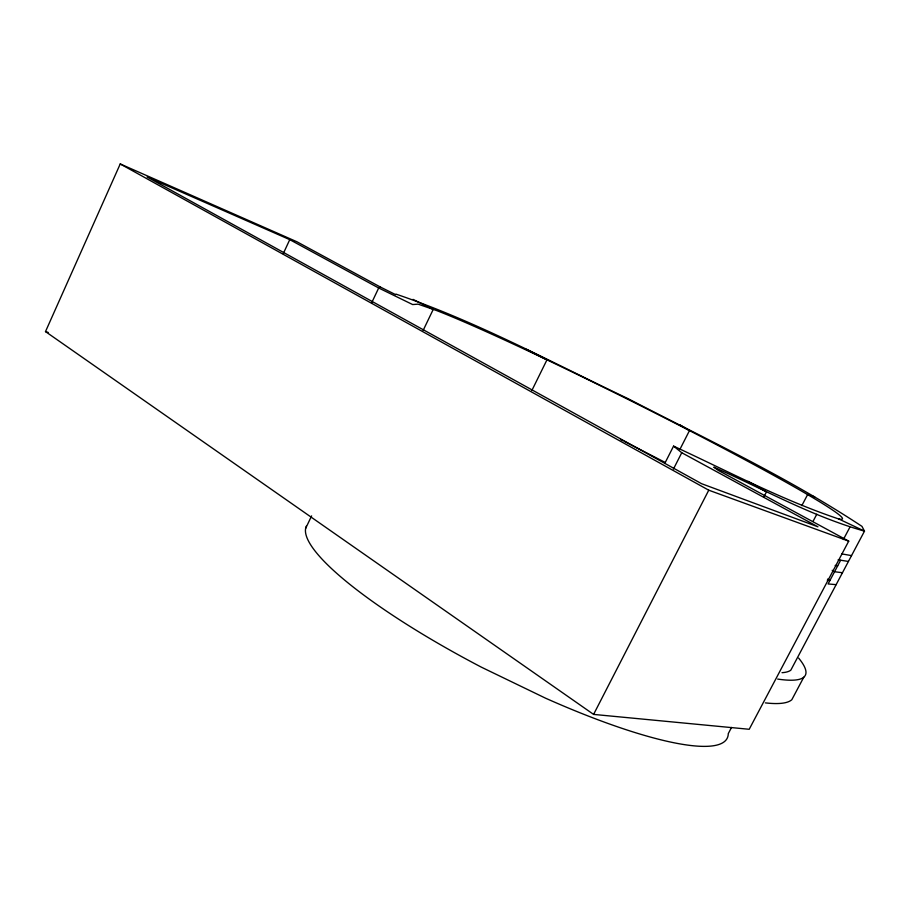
<?xml version="1.0" encoding="UTF-8"?>
<svg xmlns="http://www.w3.org/2000/svg" width="910" height="910" viewBox="0 0 910 910"><rect width="100%" height="100%" fill="white"/><g stroke="black" fill="none" stroke-linecap="round" stroke-linejoin="round"><path stroke-width="1.36" d="M664.744 463.486L673.571 446.116L681.749 452.725L817.953 526.81L701.587 483.699L147.136 177.006L289.755 239.648L378.685 287.992L412.651 304.554L418.134 304.156L436.8 310.628A240.49 10.84 26.6 0 1 698.482 435.264A240.49 10.84 26.6 0 1 838.952 519.053L864.5 531.133C811.879 516.357 763.604 489.193 713.804 467.137L718.172 470.322L848.723 541.143L749.203 729.285L593.593 714.407L45.5 331.593L120.234 163.948L296.933 241.776L380.016 286.855L395.668 294.658L396.055 294.146C476.453 321.412 551.505 362.362 628.059 398.66C706.877 439.485 787.776 477.352 861.952 526.355L864.5 531.133L790.813 670.181A260.738 37.31 26.7 0 1 782.009 672.683M283.215 253.742L289.755 239.648M371.644 302.837L378.685 287.992L380.016 286.855M305.601 528.482L311.618 515.902M423.116 330.466L433.24 309.389L413.015 299.379M531.872 390.481L546.933 359.905L526.401 349.292M679.861 449.495L689.473 430.601L680.009 424.879M673.411 469.116L681.749 452.725M593.593 714.407L708.754 490.194L848.723 541.143M763.877 496.883L766.47 491.889L748.009 481.322M801.824 505.653L807.659 494.505L814.678 496.814M812.971 521.487L816.782 514.241M731.538 727.42L728.273 733.619A235.622 47.479 26.8 0 1 545.477 698.152L481.435 667.201A235.622 47.479 26.8 0 1 306.374 526.071M843.354 539.539L849.792 527.368M840.658 560.219L828.1 583.947L836.131 584.652M803.792 677.199L791.837 699.688A276.321 43.964 26.7 0 1 765.401 702.884M827.292 580.284L829.897 580.546L827.543 579.101M842.467 572.72L834.561 571.742L832.195 570.308M835.153 565.428L837.701 565.792M838.121 559.821L848.438 561.447M841.83 553.906L851.533 555.612M45.5 331.593L48.219 332.434M838.952 519.053C781.758 499.863 728.216 471.38 673.571 446.116M620.484 439.473L623.009 440.724M624.271 441.35L665.369 462.53M120.234 163.948L708.754 490.194M798.639 658.101A276.89 39.676 26.7 0 1 777.675 679.076"/></g></svg>
